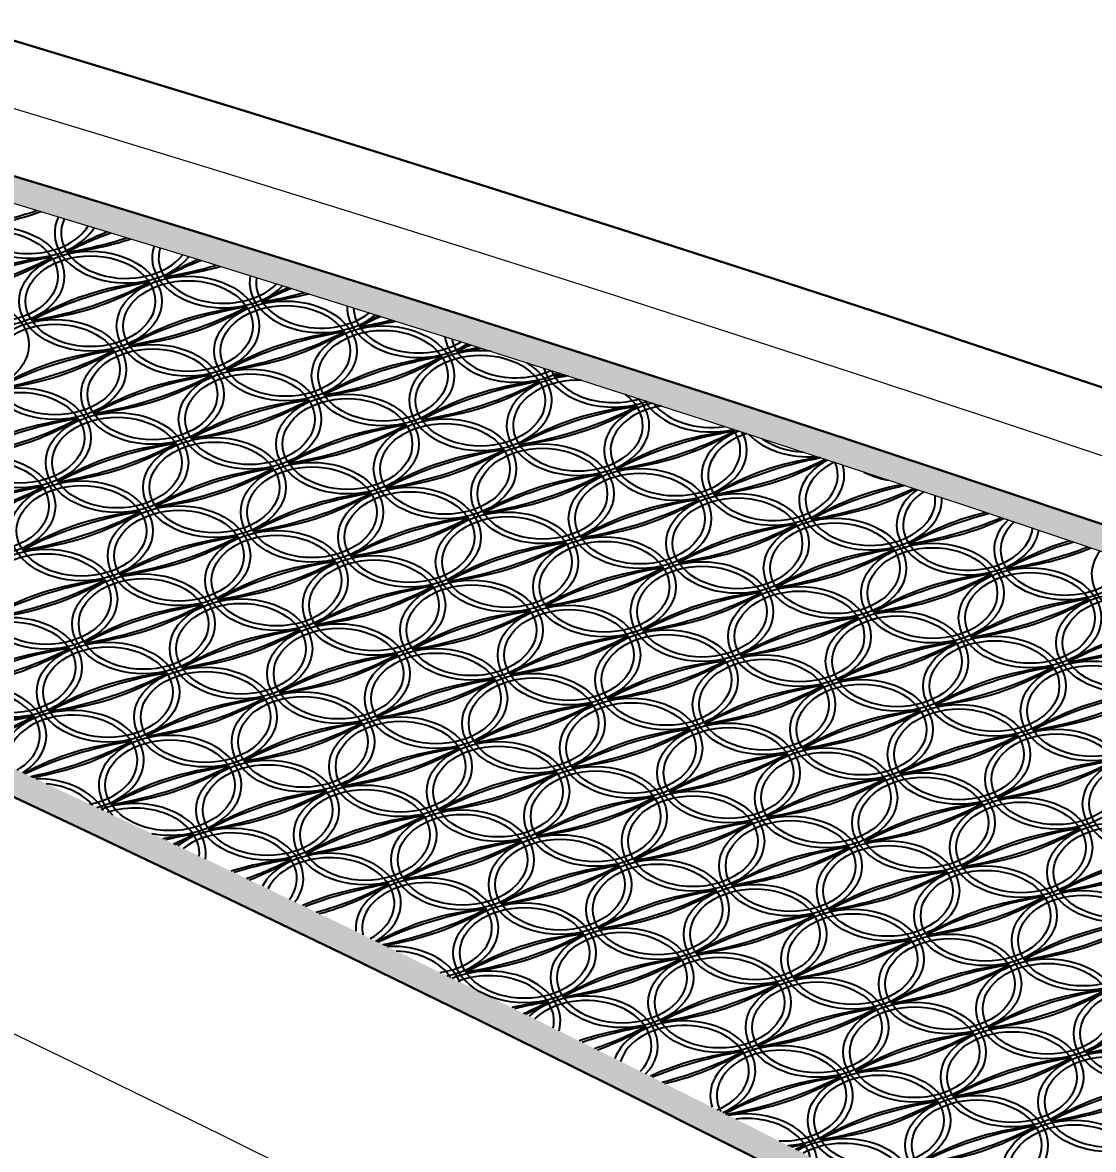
# Model space of a CAD drawing. Header units: millimetres. Extents: x 4628 to 974470, y 12613 to 383573.
# Drawn here: x 656059 to 664316, y 333385 to 342075 of the extents above; entities that cross this region are included whole.
import ezdxf

# ---------------------------------------------------------------- set-up
doc = ezdxf.new("R2010")
doc.units = ezdxf.units.MM
doc.linetypes.add('CENTER', pattern=[2, 1.25, -0.25, 0.25, -0.25])
for name, color, linetype, lineweight in [('标注', 3, 'Continuous', 18), ('桥 中心线', 5, 'CENTER', 15), ('桥 构造粗实', 1, 'Continuous', 30)]:
    doc.layers.add(name, color=color, linetype=linetype, lineweight=lineweight)
doc.styles.add('仿宋字', font='', dxfattribs={"width": 0.7})
doc.styles.get('仿宋字').set_extended_font_data('仿宋_GB2312')
doc.dimstyles.new('750', dxfattribs={"dimscale": 0, "dimtxt": 2.5, "dimasz": 1, "dimexe": 1, "dimexo": 1, "dimgap": 0, "dimtad": 0, "dimdec": 0, "dimlfac": 0.1, "dimrnd": 0.1, "dimzin": 12, "dimdsep": 46, "dimtxsty": '仿宋字', "dimblk": 'OBLIQUE', "dimcen": -1, "dimclrd": 256, "dimclre": 256, "dimclrt": 256, "dimadec": 4, "dimazin": 0, "dimtp": 2, "dimtm": 3, "dimtfac": 0.5, "dimtdec": 0, "dimtmove": 2, "dimatfit": 3, "dimldrblk": 'OBLIQUE', "dimfxl": 3, "dimfxlon": 1, "dimtvp": 0.7, "dimtolj": 1, "dimtzin": 12, "dimarcsym": 0})

# ---------------------------------------------------------------- blocks, each defined once
blk = doc.blocks.new('_Oblique')
at = {"color": 0, "linetype": 'ByBlock', "lineweight": -2}
blk.add_line((-0.5, -0.5), (0.5, 0.5), dxfattribs=at)
blk = doc.blocks.new('*D94')
at = {"layer": 'Defpoints', "color": 0}
for p in [(663588.7, 354868.6), (663588.7, 320809.5), (501588.7, 320389.9)]:
    blk.add_point(p, dxfattribs=at)
at = {"layer": '标注', "lineweight": -2}
for p, q in [((501588.7, 352868.6), (501588.7, 355868.6)), ((663588.7, 352868.6), (663588.7, 355868.6)), ((501588.7, 354868.6), (663588.7, 354868.6))]:
    blk.add_line(p, q, dxfattribs=at)
at = {"layer": '标注', "lineweight": -2, "xscale": 1000.0000020837, "yscale": 1000.0000020837, "zscale": 1000.0000020837, "rotation": 180}
blk.add_blockref('_Oblique', (501588.7, 354868.6), dxfattribs=at)
at = {"layer": '标注', "lineweight": -2, "xscale": 1000.0000020837, "yscale": 1000.0000020837, "zscale": 1000.0000020837}
blk.add_blockref('_Oblique', (663588.7, 354868.6), dxfattribs=at)
at = {"layer": '标注', "insert": (582588.7, 356618.6), "char_height": 2500, "attachment_point": 5, "style": '仿宋字'}
blk.add_mtext('\\A1;18×900', dxfattribs=at)
blk = doc.blocks.new('*D95')
at = {"layer": 'Defpoints', "color": 0}
for p in [(682588.7, 354868.6), (663588.7, 320809.5), (682588.7, 312301.9)]:
    blk.add_point(p, dxfattribs=at)
at = {"layer": '标注', "lineweight": -2}
for p, q in [((663588.7, 352868.6), (663588.7, 355868.6)), ((682588.7, 352868.6), (682588.7, 355868.6)), ((663588.7, 354868.6), (682588.7, 354868.6))]:
    blk.add_line(p, q, dxfattribs=at)
at = {"layer": '标注', "lineweight": -2, "xscale": 1000.0000020837, "yscale": 1000.0000020837, "zscale": 1000.0000020837, "rotation": 180}
blk.add_blockref('_Oblique', (663588.7, 354868.6), dxfattribs=at)
at = {"layer": '标注', "lineweight": -2, "xscale": 1000.0000020837, "yscale": 1000.0000020837, "zscale": 1000.0000020837}
blk.add_blockref('_Oblique', (682588.7, 354868.6), dxfattribs=at)
at = {"layer": '标注', "insert": (673088.7, 356618.6), "char_height": 2500, "attachment_point": 5, "style": '仿宋字'}
blk.add_mtext('\\A1;1900', dxfattribs=at)
blk = doc.blocks.new('2121212')
at = {"color": 8}
for centre, major_axis, start_param, end_param in [((-28171.3, 20372.2), (-550, 0), 5.866994, 9.023474), ((-28171.3, 20372.2), (500, 0), 2.724546, 5.88301), ((-29208.8, 21929.6), (2505.2, 0), -1.335396, -1.114242), ((-28856.5, 21400.8), (-1696.6, 0), 1.707987, 2.049542), ((-27419.6, 20180.7), (-550, 0), 5.952218, 8.931063), ((-27419.6, 20180.7), (-500, 0), 5.959903, 8.922929), ((-28444.9, 19846), (-550, 0), 3.141593, 9.424778), ((-28444.9, 19846), (-500, 0), 3.141593, 9.424778), ((-26734.4, 19152.1), (1696.6, 0), 2.079019, 2.30627), ((-26382.1, 18623.3), (-2505.2, 0), -1.093763, -0.933532), ((-28457, 21738.1), (2505.2, 0), -1.335396, -1.140473), ((-28104.7, 21209.3), (-1696.6, 0), 1.707987, 2.011216), ((-26667.8, 19989.1), (550, 0), 2.903261, 5.689579), ((-27759.7, 18817.4), (-1696.6, 0), -1.433605, -0.835323), ((-27407.5, 18288.6), (2505.2, 0), 1.806196, 2.208061), ((-29130.1, 20874.6), (-1696.6, 0), 1.707987, 2.30627), ((-29482.4, 21403.4), (-2505.2, 0), 1.806196, 2.208061), ((-27693.2, 19654.5), (-550, 0), 3.141593, 9.424778), ((-26667.8, 19989.1), (500, 0), 2.920893, 5.671755), ((-25982.6, 18960.6), (-1696.6, 0), -1.025374, -0.835323), ((-25630.3, 18431.8), (2505.2, 0), 2.073804, 2.208061), ((-27705.3, 21546.5), (-2505.2, 0), 1.806196, 1.973131), ((-27353, 21017.7), (-1696.6, 0), 1.707987, 1.969886), ((-26941.4, 19462.9), (-550, 0), 3.141593, 9.424778), ((-26941.4, 19462.9), (-500, 0), 3.141593, 9.424778), ((-25916, 19797.6), (550, 0), 3.002329, 5.583377), ((-25916, 19797.6), (500, 0), 3.031015, 5.554781), ((-27008, 18625.9), (1696.6, 0), 1.707987, 2.30627), ((-26655.7, 18097.1), (-2505.2, 0), -1.335396, -0.933532), ((-28378.4, 20683), (-1696.6, 0), 1.707987, 2.30627), ((-28730.6, 21211.8), (-2505.2, 0), 1.806196, 2.208061), ((-25230.9, 18769), (-1696.6, 0), -0.986608, -0.835323), ((-24878.6, 18240.2), (-2505.2, 0), -1.04063, -0.933532), ((-28718.5, 19319.8), (-550, 0), 3.141593, 9.424778), ((-26953.5, 21355), (-2505.2, 0), 1.806196, 1.942828), ((-26601.2, 20826.2), (-1696.6, 0), 1.707987, 1.92467), ((-26256.2, 18434.3), (1696.6, 0), 1.707987, 2.30627), ((-25904, 17905.5), (-2505.2, 0), -1.335396, -0.933532), ((-27626.6, 20491.5), (-1696.6, 0), 1.707987, 2.30627), ((-27978.9, 21020.3), (2505.2, 0), -1.335396, -0.933532), ((-25164.3, 19606.1), (550, 0), 3.109461, 5.46934), ((-25164.3, 19606.1), (500, 0), 3.150964, 5.42828), ((-27966.8, 19128.2), (-550, 0), 3.141593, 9.424778), ((-27966.8, 19128.2), (-500, 0), 3.141593, 9.424778), ((-24479.1, 18577.5), (1696.6, 0), 2.194376, 2.30627), ((-24126.8, 18048.7), (-2505.2, 0), -1.012845, -0.933532), ((-26201.7, 21163.5), (2505.2, 0), -1.335396, -1.231655), ((-25849.5, 20634.7), (-1696.6, 0), 1.707987, 1.874592), ((-25504.5, 18242.8), (-1696.6, 0), -1.433605, -0.835323), ((-25152.2, 17714), (2505.2, 0), 1.806196, 2.208061), ((-26874.9, 20300), (-1696.6, 0), 1.707987, 2.30627), ((-27227.1, 20828.8), (2505.2, 0), -1.335396, -0.933532), ((-24412.5, 19414.6), (-550, 0), 6.369445, 8.484658), ((-27215, 18936.7), (-550, 0), 3.141593, 9.424778), ((-24686.2, 18888.3), (550, 0), 1.429302, 7.140924), ((-24412.5, 19414.6), (-500, 0), 6.426131, 8.427394), ((-23727.3, 18386), (1696.6, 0), 2.234305, 2.30627), ((-23375.1, 17857.2), (-2505.2, 0), -0.984589, -0.933532), ((-25450, 20971.9), (-2505.2, 0), 1.806196, 1.87476), ((-25097.7, 20443.1), (1696.6, 0), -1.433605, -1.321785), ((-27281.6, 18099.7), (-1696.6, 0), -1.433605, -0.835323), ((-26929.3, 17570.8), (2505.2, 0), 1.806196, 2.208061), ((-28652, 20156.8), (-1696.6, 0), 1.707987, 2.30627), ((-29004.2, 20685.6), (-2505.2, 0), 1.806196, 2.208061), ((-24752.7, 18051.3), (1696.6, 0), 1.707987, 2.30627), ((-24400.5, 17522.5), (-2505.2, 0), -1.335396, -0.933532), ((-26123.1, 20108.4), (-1696.6, 0), 1.707987, 2.30627), ((-26475.4, 20637.2), (-2505.2, 0), 1.806196, 2.208061), ((-26463.3, 18745.2), (-550, 0), 3.141593, 9.424778), ((-23660.8, 19223), (550, 0), 3.363206, 5.200925), ((-23660.8, 19223), (500, 0), 3.441452, 5.122465), ((-26529.8, 17908.1), (1696.6, 0), 1.707987, 2.30627), ((-26177.6, 17379.3), (-2505.2, 0), -1.335396, -0.933532), ((-27900.2, 19965.3), (-1696.6, 0), 1.707987, 2.30627), ((-28252.5, 20494.1), (2505.2, 0), -1.335396, -0.933532), ((-26463.3, 18745.2), (-500, 0), 3.141593, 9.424778), ((-24001, 17859.8), (1696.6, 0), 1.707987, 2.30627), ((-23648.7, 17331), (-2505.2, 0), -1.335396, -0.933532), ((-25371.3, 19916.9), (-1696.6, 0), 1.707987, 2.30627), ((-25723.6, 20445.7), (2505.2, 0), -1.335396, -0.933532), ((-23934.4, 18696.8), (-550, 0), 4.847851, 9.997795), ((-23934.4, 18696.8), (-500, 0), 4.660469, 10.183445), ((-22975.6, 18194.4), (-1696.6, 0), -0.866182, -0.835323), ((-22623.3, 17665.6), (-2505.2, 0), -0.955451, -0.933532), ((-24698.2, 20780.4), (-2505.2, 0), 1.806196, 1.836577), ((-24346, 20251.6), (-1696.6, 0), 1.707987, 1.758575), ((-28240.4, 18602), (-550, 0), 3.141593, 9.424778), ((-28240.4, 18602), (-500, 0), 3.141593, 9.424778), ((-25778.1, 17716.6), (1696.6, 0), 1.707987, 2.30627), ((-25425.8, 17187.8), (-2505.2, 0), -1.335396, -0.933532), ((-27148.5, 19773.7), (1696.6, 0), -1.433605, -0.835323), ((-27500.7, 20302.5), (-2505.2, 0), 1.806196, 2.208061), ((-23182.6, 18505.3), (550, 0), 1.900519, 6.656729), ((-22909, 19031.5), (-550, 0), 6.663501, 8.177806), ((-22909, 19031.5), (-500, 0), 6.775969, 8.065962), ((-27488.6, 18410.5), (-550, 0), 3.141593, 9.424778), ((-23249.2, 17668.2), (1696.6, 0), 1.707987, 2.30627), ((-22896.9, 17139.4), (-2505.2, 0), -1.335396, -0.933532), ((-24619.6, 19725.4), (1696.6, 0), -1.433605, -0.835323), ((-24971.9, 20254.2), (-2505.2, 0), 1.806196, 2.208061), ((-23182.6, 18505.3), (500, 0), 1.788946, 6.7687), ((-27555.2, 17573.4), (1696.6, 0), 1.707987, 2.30627), ((-27202.9, 17044.6), (-2505.2, 0), -1.335396, -0.933532), ((-28925.6, 19630.6), (1696.6, 0), -1.433605, -0.835323), ((-29277.9, 20159.4), (2505.2, 0), -1.335396, -0.933532), ((-27488.6, 18410.5), (-500, 0), 3.141593, 9.424778), ((-25026.3, 17525.1), (-1696.6, 0), -1.433605, -0.835323), ((-24674.1, 16996.3), (2505.2, 0), 1.806196, 2.208061), ((-26396.7, 19582.2), (1696.6, 0), -1.433605, -0.835323), ((-26749, 20111), (-2505.2, 0), 1.806196, 2.208061), ((-24959.8, 18362.1), (-550, 0), 3.141593, 9.424778), ((-24959.8, 18362.1), (-500, 0), 3.141593, 9.424778), ((-26736.9, 18218.9), (-550, 0), 3.141593, 9.424778), ((-22497.5, 17476.7), (1696.6, 0), 1.707987, 2.30627), ((-22145.2, 16947.9), (-2505.2, 0), -1.335396, -0.933532), ((-23867.8, 19533.8), (-1696.6, 0), 1.707987, 2.30627), ((-24220.1, 20062.6), (-2505.2, 0), 1.806196, 2.208061), ((-22430.9, 18313.7), (-550, 0), 5.206527, 9.627339), ((-22430.9, 18313.7), (-500, 0), 5.12986, 9.704173), ((-22157.3, 18840), (-550, 0), 6.865978, 7.968055), ((-26803.5, 17381.9), (1696.6, 0), 1.707987, 2.30627), ((-26451.2, 16853.1), (-2505.2, 0), -1.335396, -0.933532), ((-28173.8, 19439), (-1696.6, 0), 1.707987, 2.30627), ((-28526.1, 19967.8), (-2505.2, 0), 1.806196, 2.208061), ((-24274.6, 17333.5), (1696.6, 0), 1.707987, 2.30627), ((-23922.3, 16804.7), (-2505.2, 0), -1.335396, -0.933532), ((-25645, 19390.7), (-1696.6, 0), 1.707987, 2.30627), ((-25997.2, 19919.5), (2505.2, 0), -1.335396, -0.933532), ((-24208, 18170.6), (-550, 0), 3.141593, 9.424778), ((-24208, 18170.6), (-500, 0), 3.141593, 9.424778), ((-22157.3, 18840), (-500, 0), 7.060674, 7.773359), ((-28514, 18075.8), (-550, 0), 3.141593, 9.424778), ((-28514, 18075.8), (-500, 0), 3.141593, 9.424778), ((-21745.7, 17285.2), (1696.6, 0), 1.765081, 2.30627), ((-21393.4, 16756.4), (-2505.2, 0), -1.300948, -0.933532), ((-23468.3, 19871.1), (2505.2, 0), -1.335396, -0.958631), ((-23116.1, 19342.3), (-1696.6, 0), 1.707987, 2.27089), ((-21679.1, 18122.2), (-550, 0), 5.357768, 9.467776), ((-26051.7, 17190.4), (1696.6, 0), 1.707987, 2.30627), ((-25699.4, 16661.6), (-2505.2, 0), -1.335396, -0.933532), ((-27422.1, 19247.5), (-1696.6, 0), 1.707987, 2.30627), ((-27774.3, 19776.3), (2505.2, 0), -1.335396, -0.933532), ((-25985.1, 18027.4), (-550, 0), 3.141593, 9.424778), ((-25985.1, 18027.4), (-500, 0), 3.141593, 9.424778), ((-23456.3, 17979), (-550, 0), 3.141593, 9.424778), ((-21679.1, 18122.2), (-500, 0), 5.303828, 9.521223), ((-21405.5, 18648.4), (550, 0), 4.082128, 4.459096), ((-23522.8, 17142), (1696.6, 0), 1.707987, 2.30627), ((-23170.6, 16613.2), (-2505.2, 0), -1.335396, -0.933532), ((-24893.2, 19199.1), (-1696.6, 0), 1.707987, 2.30627), ((-25245.5, 19727.9), (2505.2, 0), -1.335396, -0.933532), ((-23456.3, 17979), (-500, 0), 3.141593, 9.424778), ((-27828.8, 17047.2), (1696.6, 0), 1.707987, 2.30627), ((-27476.6, 16518.4), (-2505.2, 0), -1.335396, -0.933532), ((-29199.2, 19104.3), (-1696.6, 0), 1.707987, 2.30627), ((-29551.5, 19633.1), (2505.2, 0), -1.335396, -0.933532), ((-25300, 16998.8), (1696.6, 0), 1.707987, 2.30627), ((-24947.7, 16470), (-2505.2, 0), -1.335396, -0.933532), ((-26670.3, 19056), (-1696.6, 0), 1.707987, 2.30627), ((-27022.6, 19584.8), (2505.2, 0), -1.335396, -0.933532), ((-20993.9, 17093.6), (1696.6, 0), 1.83448, 2.30627), ((-20641.7, 16564.8), (-2505.2, 0), -1.257275, -0.933532), ((-22716.6, 19679.6), (2505.2, 0), -1.335396, -0.992673), ((-22364.3, 19150.8), (-1696.6, 0), 1.707987, 2.222743), ((-20927.4, 17930.7), (-550, 0), 5.503675, 9.315338), ((-20927.4, 17930.7), (-500, 0), 5.468329, 9.350614), ((-22771.1, 16950.5), (1696.6, 0), 1.707987, 2.30627), ((-22418.8, 16421.7), (-2505.2, 0), -1.335396, -0.933532), ((-24141.4, 19007.6), (1696.6, 0), -1.433605, -0.835323), ((-24493.7, 19536.4), (-2505.2, 0), 1.806196, 2.208061), ((-27077.1, 16855.7), (-1696.6, 0), -1.433605, -0.835323), ((-26724.8, 16326.9), (-2505.2, 0), -1.335396, -0.933532), ((-28447.5, 18912.8), (1696.6, 0), -1.433605, -0.835323), ((-28799.7, 19441.6), (-2505.2, 0), 1.806196, 2.208061), ((-20242.2, 16902.1), (1696.6, 0), 1.899909, 2.30627), ((-19889.9, 16373.3), (-2505.2, 0), -1.214652, -0.933532), ((-24548.2, 16807.3), (-1696.6, 0), -1.433605, -0.835323), ((-24195.9, 16278.5), (2505.2, 0), 1.806196, 2.208061), ((-25918.6, 18864.4), (-1696.6, 0), 1.707987, 2.30627), ((-26270.8, 19393.2), (-2505.2, 0), 1.806196, 2.208061), ((-22019.3, 16758.9), (-1696.6, 0), -1.433605, -0.835323), ((-21667.1, 16230.1), (-2505.2, 0), -1.335396, -0.933532), ((-23389.7, 18816.1), (-1696.6, 0), 1.707987, 2.30627), ((-23742, 19344.9), (-2505.2, 0), 1.806196, 2.208061), ((-21952.8, 17596), (-550, 0), 3.141593, 9.424778), ((-21952.8, 17596), (-500, 0), 3.141593, 9.424778), ((-21964.8, 19488), (-2505.2, 0), 1.806196, 2.113235), ((-21612.6, 18959.2), (1696.6, 0), -1.433605, -0.969576), ((-20175.6, 17739.1), (550, 0), 2.504697, 6.024327), ((-20175.6, 17739.1), (500, 0), 2.485394, 6.043855), ((-26325.3, 16664.1), (-1696.6, 0), -1.433605, -0.835323), ((-25973.1, 16135.3), (2505.2, 0), 1.806196, 2.208061), ((-27695.7, 18721.3), (-1696.6, 0), 1.707987, 2.30627), ((-28048, 19250.1), (-2505.2, 0), 1.806196, 2.208061), ((-26258.8, 17501.2), (-550, 0), 3.141593, 9.424778), ((-28035.9, 17358), (-550, 0), 3.141593, 9.424778), ((-23796.4, 16615.8), (-1696.6, 0), -1.433605, -0.835323), ((-23444.2, 16087), (-2505.2, 0), -1.335396, -0.933532), ((-25166.8, 18672.9), (-1696.6, 0), 1.707987, 2.30627), ((-25519.1, 19201.7), (-2505.2, 0), 1.806196, 2.208061), ((-21267.6, 16567.4), (1696.6, 0), 1.707987, 2.30627), ((-20915.3, 16038.6), (-2505.2, 0), -1.335396, -0.933532), ((-22637.9, 18624.5), (1696.6, 0), -1.433605, -0.835323), ((-22990.2, 19153.4), (2505.2, 0), -1.335396, -0.933532), ((-21201, 17404.4), (-550, 0), 3.141593, 9.424778), ((-21201, 17404.4), (-500, 0), 3.141593, 9.424778), ((-19490.4, 16710.6), (1696.6, 0), 1.963448, 2.30627), ((-19138.2, 16181.8), (-2505.2, 0), -1.172285, -0.933532), ((-21213.1, 19296.5), (2505.2, 0), -1.335396, -1.066041), ((-20860.8, 18767.7), (-1696.6, 0), 1.707987, 2.118171), ((-19423.9, 17547.6), (-550, 0), 5.789042, 9.016249), ((-28035.9, 17358), (-500, 0), 3.141593, 9.424778), ((-25573.6, 16472.6), (1696.6, 0), 1.707987, 2.30627), ((-25221.3, 15943.8), (-2505.2, 0), -1.335396, -0.933532), ((-26943.9, 18529.7), (-1696.6, 0), 1.707987, 2.30627), ((-27296.2, 19058.6), (2505.2, 0), -1.335396, -0.933532), ((-25507, 17309.6), (-550, 0), 3.141593, 9.424778), ((-25507, 17309.6), (-500, 0), 3.141593, 9.424778), ((-22978.1, 17261.3), (-550, 0), 3.141593, 9.424778), ((-23044.7, 16424.2), (1696.6, 0), 1.707987, 2.30627), ((-22692.4, 15895.4), (-2505.2, 0), -1.335396, -0.933532), ((-24415.1, 18481.4), (-1696.6, 0), 1.707987, 2.30627), ((-24767.3, 19010.2), (2505.2, 0), -1.335396, -0.933532), ((-22978.1, 17261.3), (-500, 0), 3.141593, 9.424778), ((-20515.8, 16375.9), (1696.6, 0), 1.707987, 2.30627), ((-20163.5, 15847.1), (-2505.2, 0), -1.335396, -0.933532), ((-21886.2, 18433), (1696.6, 0), -1.433605, -0.835323), ((-22238.5, 18961.8), (2505.2, 0), -1.335396, -0.933532), ((-20449.2, 17212.9), (-550, 0), 3.141593, 9.424778), ((-27350.7, 16329.4), (1696.6, 0), 1.707987, 2.30627), ((-26998.4, 15800.6), (-2505.2, 0), -1.335396, -0.933532), ((-28721.1, 18386.6), (-1696.6, 0), 1.707987, 2.30627), ((-29073.3, 18915.4), (2505.2, 0), -1.335396, -0.933532), ((-27284.1, 17166.5), (-550, 0), 3.141593, 9.424778), ((-27284.1, 17166.5), (-500, 0), 3.141593, 9.424778), ((-24821.8, 16281.1), (1696.6, 0), 1.707987, 2.30627), ((-24469.5, 15752.3), (-2505.2, 0), -1.335396, -0.933532), ((-26192.2, 18338.2), (-1696.6, 0), 1.707987, 2.30627), ((-26544.5, 18867), (-2505.2, 0), 1.806196, 2.208061), ((-22292.9, 16232.7), (1696.6, 0), 1.707987, 2.30627), ((-21940.7, 15703.9), (-2505.2, 0), -1.335396, -0.933532), ((-23663.3, 18289.9), (1696.6, 0), -1.433605, -0.835323), ((-24015.6, 18818.7), (-2505.2, 0), 1.806196, 2.208061), ((-19697.5, 17021.4), (-550, 0), 3.141593, 9.424778), ((-26598.9, 16137.9), (1696.6, 0), 1.707987, 2.30627), ((-26246.7, 15609.1), (-2505.2, 0), -1.335396, -0.933532), ((-27969.3, 18195.1), (1696.6, 0), -1.433605, -0.835323), ((-28321.6, 18723.9), (2505.2, 0), -1.335396, -0.933532), ((-26532.4, 16974.9), (-550, 0), 3.141593, 9.424778), ((-26532.4, 16974.9), (-500, 0), 3.141593, 9.424778), ((-24003.5, 16926.6), (-550, 0), 3.141593, 9.424778), ((-19764.1, 16184.3), (1696.6, 0), 1.707987, 2.30627), ((-19411.8, 15655.5), (-2505.2, 0), -1.335396, -0.933532), ((-21134.4, 18241.5), (1696.6, 0), -1.433605, -0.835323), ((-21486.7, 18770.3), (-2505.2, 0), 1.806196, 2.208061), ((-24070.1, 16089.5), (-1696.6, 0), -1.433605, -0.835323), ((-23717.8, 15560.7), (2505.2, 0), 1.806196, 2.208061), ((-25440.4, 18146.7), (-1696.6, 0), 1.707987, 2.30627), ((-25792.7, 18675.5), (2505.2, 0), -1.335396, -0.933532), ((-24003.5, 16926.6), (-500, 0), 3.141593, 9.424778), ((-21541.2, 16041.2), (-1696.6, 0), -1.433605, -0.835323), ((-21188.9, 15512.4), (-2505.2, 0), -1.335396, -0.933532), ((-22911.6, 18098.3), (-1696.6, 0), 1.707987, 2.30627), ((-23263.8, 18627.1), (-2505.2, 0), 1.806196, 2.208061), ((-21474.6, 16878.2), (-550, 0), 3.141593, 9.424778), ((-21474.6, 16878.2), (-500, 0), 3.141593, 9.424778), ((-25847.2, 15946.4), (-1696.6, 0), -1.433605, -0.835323), ((-25494.9, 15417.6), (2505.2, 0), 1.806196, 2.208061), ((-27217.6, 18003.5), (-1696.6, 0), 1.707987, 2.30627), ((-27569.8, 18532.3), (-2505.2, 0), 1.806196, 2.208061), ((-25780.6, 16783.4), (-550, 0), 3.141593, 9.424778), ((-19012.3, 15992.8), (1696.6, 0), 1.707987, 2.30627), ((-18660, 15464), (-2505.2, 0), -1.335396, -0.933532), ((-20382.7, 18050), (-1696.6, 0), 1.707987, 2.30627), ((-20734.9, 18578.8), (2505.2, 0), -1.335396, -0.933532), ((-23318.3, 15898), (1696.6, 0), 1.707987, 2.30627), ((-22966, 15369.2), (-2505.2, 0), -1.335396, -0.933532), ((-24688.7, 17955.2), (-1696.6, 0), 1.707987, 2.30627), ((-25040.9, 18484), (2505.2, 0), -1.335396, -0.933532), ((-20722.9, 16686.7), (-550, 0), 3.141593, 9.424778), ((-20722.9, 16686.7), (-500, 0), 3.141593, 9.424778), ((-27624.3, 15803.2), (-1696.6, 0), -1.433605, -0.835323), ((-27272, 15274.4), (-2505.2, 0), -1.335396, -0.933532), ((-28994.7, 17860.4), (1696.6, 0), -1.433605, -0.835323), ((-29346.9, 18389.2), (-2505.2, 0), 1.806196, 2.208061), ((-27557.7, 16640.3), (-550, 0), 3.141593, 9.424778), ((-27557.7, 16640.3), (-500, 0), 3.141593, 9.424778), ((-25028.9, 16591.9), (-550, 0), 3.141593, 9.424778), ((-20789.4, 15849.6), (1696.6, 0), 1.707987, 2.30627), ((-20437.2, 15320.8), (-2505.2, 0), -1.335396, -0.933532), ((-22159.8, 17906.8), (-1696.6, 0), 1.707987, 2.30627), ((-22512.1, 18435.6), (2505.2, 0), -1.335396, -0.933532), ((-25095.4, 15754.8), (1696.6, 0), 1.707987, 2.30627), ((-24743.2, 15226), (-2505.2, 0), -1.335396, -0.933532), ((-26465.8, 17812), (-1696.6, 0), 1.707987, 2.30627), ((-26818.1, 18340.8), (2505.2, 0), -1.335396, -0.933532), ((-25028.9, 16591.9), (-500, 0), 3.141593, 9.424778), ((-22566.6, 15706.5), (1696.6, 0), 1.707987, 2.30627), ((-22214.3, 15177.7), (-2505.2, 0), -1.335396, -0.933532), ((-23936.9, 17763.6), (-1696.6, 0), 1.707987, 2.30627), ((-24289.2, 18292.4), (-2505.2, 0), 1.806196, 2.208061), ((-26872.6, 15611.7), (1696.6, 0), 1.707987, 2.30627), ((-26520.3, 15082.9), (-2505.2, 0), -1.335396, -0.933532), ((-28242.9, 17668.8), (-1696.6, 0), 1.707987, 2.30627), ((-28595.2, 18197.6), (-2505.2, 0), 1.806196, 2.208061), ((-26806, 16448.7), (-550, 0), 3.141593, 9.424778), ((-26806, 16448.7), (-500, 0), 3.141593, 9.424778), ((-20037.7, 15658.1), (1696.6, 0), 1.707987, 2.30627), ((-19685.4, 15129.3), (-2505.2, 0), -1.335396, -0.933532), ((-21408, 17715.3), (-1696.6, 0), 1.707987, 2.30627), ((-21760.3, 18244.1), (2505.2, 0), -1.335396, -0.933532), ((-28583.1, 16305.6), (550, 0), 5.445219, 9.089647), ((-24343.7, 15563.3), (1696.6, 0), 1.707987, 2.30627), ((-23991.4, 15034.5), (-2505.2, 0), -1.335396, -0.933532), ((-25714.1, 17620.5), (1696.6, 0), -1.433605, -0.835323), ((-26066.3, 18149.3), (-2505.2, 0), 1.806196, 2.208061), ((-21814.8, 15514.9), (1696.6, 0), 1.707987, 2.30627), ((-21462.5, 14986.1), (-2505.2, 0), -1.335396, -0.933532), ((-23185.2, 17572.1), (1696.6, 0), -1.433605, -0.835323), ((-23537.4, 18100.9), (-2505.2, 0), 1.806196, 2.208061), ((-28583.1, 16305.6), (500, 0), 5.419833, 9.115119), ((-26120.8, 15420.1), (-1696.6, 0), -1.433605, -0.835323), ((-25768.5, 14891.3), (-2505.2, 0), -1.335396, -0.933532), ((-27491.2, 17477.3), (1696.6, 0), -1.433605, -0.835323), ((-27843.4, 18006.1), (2505.2, 0), -1.335396, -0.933532), ((-26054.2, 16257.2), (-550, 0), 3.141593, 9.424778), ((-26054.2, 16257.2), (-500, 0), 3.141593, 9.424778), ((-19285.9, 15466.6), (-1696.6, 0), -1.433605, -0.835323), ((-18933.7, 14937.8), (-2505.2, 0), -1.335396, -0.933532), ((-20656.3, 17523.7), (1696.6, 0), -1.433605, -0.835323), ((-21008.6, 18052.5), (-2505.2, 0), 1.806196, 2.208061), ((-27831.4, 16114), (550, 0), 5.058788, 9.468871), ((-23591.9, 15371.8), (-1696.6, 0), -1.433605, -0.835323), ((-23239.7, 14843), (2505.2, 0), 1.806196, 2.208061), ((-24962.3, 17428.9), (1696.6, 0), -1.433605, -0.835323), ((-25314.6, 17957.7), (-2505.2, 0), 1.806196, 2.208061), ((-23525.4, 16208.8), (-550, 0), 3.141593, 9.424778), ((-23525.4, 16208.8), (-500, 0), 3.141593, 9.424778), ((-20996.5, 16160.5), (-550, 0), 3.141593, 9.424778), ((-20996.5, 16160.5), (-500, 0), 3.141593, 9.424778), ((-27897.9, 15277), (1696.6, 0), 1.707987, 2.124077), ((-27545.7, 14748.2), (-2505.2, 0), -1.335396, -1.060335), ((-29620.6, 17862.9), (-2505.2, 0), 1.955241, 2.208061), ((-29268.3, 17334.1), (-1696.6, 0), 1.939334, 2.30627), ((-27831.4, 16114), (500, 0), 4.983043, 9.544616), ((-25302.5, 16065.7), (-550, 0), 3.141593, 9.424778), ((-21063, 15323.4), (1696.6, 0), 1.707987, 2.30627), ((-20710.8, 14794.6), (-2505.2, 0), -1.335396, -0.933532), ((-22433.4, 17380.6), (-1696.6, 0), 1.707987, 2.30627), ((-22785.7, 17909.4), (-2505.2, 0), 1.806196, 2.208061), ((-27079.6, 15922.5), (-550, 0), 7.596444, 13.201687), ((-25369, 15228.6), (1696.6, 0), 1.707987, 2.30627), ((-25016.8, 14699.8), (-2505.2, 0), -1.335396, -0.933532), ((-26739.4, 17285.8), (-1696.6, 0), 1.707987, 2.30627), ((-27091.7, 17814.6), (-2505.2, 0), 1.806196, 2.208061), ((-22840.2, 15180.2), (1696.6, 0), 1.707987, 2.30627), ((-22487.9, 14651.4), (-2505.2, 0), -1.335396, -0.933532), ((-24210.5, 17237.4), (-1696.6, 0), 1.707987, 2.30627), ((-24562.8, 17766.2), (2505.2, 0), -1.335396, -0.933532), ((-22773.6, 16017.3), (-550, 0), 3.141593, 9.424778), ((-22773.6, 16017.3), (-500, 0), 3.141593, 9.424778), ((-20244.7, 15968.9), (-550, 0), 3.141593, 9.424778), ((-27146.2, 15085.4), (-1696.6, 0), -1.433605, -0.897718), ((-26793.9, 14556.6), (-2505.2, 0), -1.335396, -0.977051), ((-28868.8, 17671.4), (2505.2, 0), -1.281407, -0.933532), ((-28516.5, 17142.6), (1696.6, 0), -1.347402, -0.835323), ((-27079.6, 15922.5), (-500, 0), 3.141593, 9.424778), ((-24550.7, 15874.1), (-550, 0), 3.141593, 9.424778), ((-20311.3, 15131.9), (1696.6, 0), 1.707987, 2.30627), ((-19959, 14603.1), (-2505.2, 0), -1.335396, -0.933532), ((-21681.7, 17189), (-1696.6, 0), 1.707987, 2.30627), ((-22033.9, 17717.8), (2505.2, 0), -1.335396, -0.933532), ((-20244.7, 15968.9), (-500, 0), 3.141593, 9.424778), ((-24617.3, 15037.1), (1696.6, 0), 1.707987, 2.30627), ((-24265, 14508.3), (-2505.2, 0), -1.335396, -0.933532), ((-25987.7, 17094.2), (-1696.6, 0), 1.707987, 2.30627), ((-26339.9, 17623), (2505.2, 0), -1.335396, -0.933532), ((-24550.7, 15874.1), (-500, 0), 3.141593, 9.424778), ((-22088.4, 14988.7), (1696.6, 0), 1.707987, 2.30627), ((-21736.1, 14459.9), (-2505.2, 0), -1.335396, -0.933532), ((-23458.8, 17045.9), (-1696.6, 0), 1.707987, 2.30627), ((-23811.1, 17574.7), (2505.2, 0), -1.335396, -0.933532), ((-22021.8, 15825.8), (-550, 0), 3.141593, 9.424778), ((-22021.8, 15825.8), (-500, 0), 3.141593, 9.424778), ((-19493, 15777.4), (-550, 0), 3.141593, 9.424778), ((-19559.5, 14940.4), (1696.6, 0), 1.707987, 2.30627), ((-19207.3, 14411.5), (-2505.2, 0), -1.335396, -0.933532), ((-20929.9, 16997.5), (-1696.6, 0), 1.707987, 2.30627), ((-21282.2, 17526.3), (-2505.2, 0), 1.806196, 2.208061), ((-26394.4, 14893.9), (1696.6, 0), 1.707987, 2.30627), ((-26042.2, 14365.1), (-2505.2, 0), -1.335396, -0.933532), ((-27764.8, 16951.1), (-1696.6, 0), 1.707987, 2.30627), ((-28117.1, 17479.9), (2505.2, 0), -1.335396, -0.933532), ((-23865.5, 14845.6), (-1696.6, 0), -1.433605, -0.835323), ((-23513.3, 14316.7), (-2505.2, 0), -1.335396, -0.933532), ((-25235.9, 16902.7), (-1696.6, 0), 1.707987, 2.30627), ((-25588.2, 17431.5), (2505.2, 0), -1.335396, -0.933532), ((-28105, 15587.8), (550, 0), 0.370869, 1.590188), ((-28105, 15587.8), (500, 0), 0.533996, 1.427292), ((-21336.7, 14797.2), (1696.6, 0), 1.707987, 2.30627), ((-20984.4, 14268.4), (-2505.2, 0), -1.335396, -0.933532), ((-22707, 16854.3), (1696.6, 0), -1.433605, -0.835323), ((-23059.3, 17383.1), (-2505.2, 0), 1.806196, 2.208061), ((-25642.7, 14702.4), (-1696.6, 0), -1.433605, -0.835323), ((-25290.4, 14173.6), (-2505.2, 0), -1.335396, -0.933532), ((-27013, 16759.5), (1696.6, 0), -1.433605, -0.835323), ((-27365.3, 17288.3), (-2505.2, 0), 1.806196, 2.208061), ((-23113.8, 14654), (-1696.6, 0), -1.433605, -0.835323), ((-22761.5, 14125.2), (2505.2, 0), 1.806196, 2.208061), ((-24484.2, 16711.2), (-1696.6, 0), 1.707987, 2.30627), ((-24836.4, 17240), (-2505.2, 0), 1.806196, 2.208061), ((-20518.3, 15442.7), (-550, 0), 3.141593, 9.424778), ((-27353.2, 15396.3), (550, 0), 6.172737, 8.342359), ((-27353.2, 15396.3), (500, 0), 6.226355, 8.288591), ((-24824.3, 15347.9), (-550, 0), 3.141593, 9.424778), ((-20584.9, 14605.7), (-1696.6, 0), -1.433605, -0.835323), ((-20232.6, 14076.9), (-2505.2, 0), -1.335396, -0.933532), ((-21955.3, 16662.8), (-1696.6, 0), 1.707987, 2.30627), ((-22307.5, 17191.6), (-2505.2, 0), 1.806196, 2.208061), ((-20518.3, 15442.7), (-500, 0), 3.141593, 9.424778), ((-24890.9, 14510.9), (-1696.6, 0), -1.433605, -0.835323), ((-24538.6, 13982.1), (2505.2, 0), 1.806196, 2.208061), ((-26261.3, 16568), (-1696.6, 0), 1.707987, 2.30627), ((-26613.5, 17096.8), (-2505.2, 0), 1.806196, 2.208061), ((-26601.5, 15204.7), (-550, 0), 8.932616, 11.858743), ((-26601.5, 15204.7), (-500, 0), 8.943733, 11.847578), ((-22362, 14462.5), (1696.6, 0), 1.707987, 2.30627), ((-22009.8, 13933.7), (-2505.2, 0), -1.335396, -0.933532), ((-23732.4, 16519.6), (-1696.6, 0), 1.707987, 2.30627), ((-24084.7, 17048.4), (-2505.2, 0), 1.806196, 2.208061), ((-19833.2, 14414.1), (1696.6, 0), 1.707987, 2.30627), ((-19480.9, 13885.3), (-2505.2, 0), -1.335396, -0.933532), ((-21203.5, 16471.3), (1696.6, 0), -1.433605, -0.835323), ((-21555.8, 17000.1), (2505.2, 0), -1.335396, -0.933532), ((-19766.6, 15251.2), (-550, 0), 3.141593, 9.424778), ((-19766.6, 15251.2), (-500, 0), 3.141593, 9.424778), ((-26668, 14367.7), (-1696.6, 0), -1.433605, -1.292388), ((-26315.8, 13838.9), (-2505.2, 0), -1.335396, -1.24581), ((-28390.7, 16953.6), (-2505.2, 0), 2.134096, 2.208061), ((-28038.4, 16424.8), (-1696.6, 0), 2.200089, 2.30627), ((-24139.2, 14319.3), (1696.6, 0), 1.707987, 2.30627), ((-23786.9, 13790.5), (-2505.2, 0), -1.335396, -0.933532), ((-25509.5, 16376.5), (-1696.6, 0), 1.707987, 2.30627), ((-25861.8, 16905.3), (2505.2, 0), -1.335396, -0.933532), ((-24072.6, 15156.4), (-550, 0), 3.141593, 9.424778), ((-24072.6, 15156.4), (-500, 0), 3.141593, 9.424778), ((-21543.7, 15108), (-550, 0), 3.141593, 9.424778), ((-25849.7, 15013.2), (-550, 0), 8.562868, 12.221111), ((-21610.3, 14271), (1696.6, 0), 1.707987, 2.30627), ((-21258, 13742.2), (-2505.2, 0), -1.335396, -0.933532), ((-22980.7, 16328.1), (-1696.6, 0), 1.707987, 2.30627), ((-23332.9, 16856.9), (2505.2, 0), -1.335396, -0.933532), ((-21543.7, 15108), (-500, 0), 3.141593, 9.424778), ((-19081.4, 14222.6), (1696.6, 0), 1.707987, 2.30627), ((-18729.1, 13693.8), (-2505.2, 0), -1.335396, -0.933532), ((-20451.8, 16279.7), (1696.6, 0), -1.433605, -0.835323), ((-20804, 16808.5), (2505.2, 0), -1.335396, -0.933532), ((-25916.3, 14176.2), (1696.6, 0), 1.707987, 1.991695), ((-25564, 13647.4), (-2505.2, 0), -1.335396, -1.150835), ((-27638.9, 16762.1), (2505.2, 0), -1.094956, -0.933532), ((-27286.7, 16233.3), (-1696.6, 0), 2.073528, 2.30627), ((-25849.7, 15013.2), (-500, 0), 8.53694, 12.247546), ((-23387.4, 14127.8), (1696.6, 0), 1.707987, 2.30627), ((-23035.1, 13599), (-2505.2, 0), -1.335396, -0.933532), ((-24757.8, 16184.9), (-1696.6, 0), 1.707987, 2.30627), ((-25110, 16713.7), (-2505.2, 0), 1.806196, 2.208061), ((-25098, 14821.7), (-550, 0), 8.141755, 12.632108), ((-20858.5, 14079.4), (-1696.6, 0), -1.433605, -0.835323), ((-20506.3, 13550.6), (-2505.2, 0), -1.335396, -0.933532), ((-22228.9, 16136.6), (1696.6, 0), -1.433605, -0.835323), ((-22581.2, 16665.4), (-2505.2, 0), 1.806196, 2.208061), ((-25164.5, 13984.6), (1696.6, 0), 1.707987, 2.125218), ((-24812.3, 13455.8), (-2505.2, 0), -1.335396, -1.059345), ((-26887.2, 16570.6), (2505.2, 0), -1.188387, -0.933532), ((-26534.9, 16041.8), (1696.6, 0), -1.205688, -0.835323), ((-25098, 14821.7), (-500, 0), 8.059058, 12.713977), ((-22569.1, 14773.3), (-550, 0), 3.141593, 9.424778), ((-22569.1, 14773.3), (-500, 0), 3.141593, 9.424778), ((-22635.6, 13936.3), (-1696.6, 0), -1.433605, -0.835323), ((-22283.4, 13407.5), (2505.2, 0), 1.806196, 2.208061), ((-24006, 15993.4), (-1696.6, 0), 1.707987, 2.30627), ((-24358.3, 16522.2), (2505.2, 0), -1.335396, -0.933532), ((-20106.8, 13887.9), (1696.6, 0), 1.707987, 2.30627), ((-19754.5, 13359.1), (-2505.2, 0), -1.335396, -0.933532), ((-21477.1, 15945), (-1696.6, 0), 1.707987, 2.30627), ((-21829.4, 16473.8), (-2505.2, 0), 1.806196, 2.208061), ((-20040.2, 14724.9), (-550, 0), 3.141593, 9.424778), ((-20040.2, 14724.9), (-500, 0), 3.141593, 9.424778), ((-24412.8, 13793.1), (-1696.6, 0), -1.433605, -0.889706), ((-24060.5, 13264.3), (2505.2, 0), 1.806196, 2.170198), ((-26135.4, 16379), (-2505.2, 0), 1.852928, 2.208061), ((-25783.1, 15850.2), (-1696.6, 0), 1.782586, 2.30627), ((-24346.2, 14630.1), (-550, 0), 3.141593, 9.424778), ((-21883.9, 13744.7), (1696.6, 0), 1.707987, 2.30627), ((-21531.6, 13215.9), (-2505.2, 0), -1.335396, -0.933532), ((-23254.3, 15801.9), (-1696.6, 0), 1.707987, 2.30627), ((-23606.5, 16330.7), (2505.2, 0), -1.335396, -0.933532), ((-19355, 13696.4), (1696.6, 0), 1.707987, 2.30627), ((-19002.7, 13167.6), (-2505.2, 0), -1.335396, -0.933532), ((-20725.4, 15753.5), (-1696.6, 0), 1.707987, 2.30627), ((-21077.7, 16282.3), (2505.2, 0), -1.335396, -0.933532), ((-23661, 13601.6), (1696.6, 0), 1.707987, 2.30627), ((-23308.8, 13072.8), (-2505.2, 0), -1.335396, -0.933532), ((-25031.4, 15658.7), (-1696.6, 0), 1.707987, 2.30627), ((-25383.7, 16187.5), (2505.2, 0), -1.335396, -0.933532), ((-23594.4, 14438.6), (-550, 0), 3.141593, 9.424778), ((-23594.4, 14438.6), (-500, 0), 3.141593, 9.424778), ((-25371.6, 14295.4), (-550, 0), 3.429717, 4.776948), ((-21132.1, 13553.2), (1696.6, 0), 1.707987, 2.30627), ((-20779.9, 13024.4), (-2505.2, 0), -1.335396, -0.933532), ((-22502.5, 15610.3), (-1696.6, 0), 1.707987, 2.30627), ((-22854.8, 16139.1), (-2505.2, 0), 1.806196, 2.208061), ((-25371.6, 14295.4), (-500, 0), 3.567274, 4.639391), ((-24619.8, 14103.9), (-550, 0), 9.227784, 11.537436), ((-22909.3, 13410), (1696.6, 0), 1.707987, 2.30627), ((-22557, 12881.2), (-2505.2, 0), -1.335396, -0.933532), ((-24279.6, 15467.2), (1696.6, 0), -1.433605, -0.835323), ((-24631.9, 15996), (-2505.2, 0), 1.806196, 2.208061), ((-20380.4, 13361.7), (1696.6, 0), 1.707987, 2.30627), ((-20028.1, 12832.9), (-2505.2, 0), -1.335396, -0.933532), ((-21750.8, 15418.8), (1696.6, 0), -1.433605, -0.835323), ((-22103, 15947.6), (-2505.2, 0), 1.806196, 2.208061), ((-24686.4, 13266.9), (-1696.6, 0), -1.433605, -1.431268), ((-24334.1, 12738.1), (-2505.2, 0), -1.335396, -1.333958), ((-26409, 15852.8), (2505.2, 0), -0.934667, -0.933532), ((-26056.8, 15324), (1696.6, 0), -0.836953, -0.835323), ((-24619.8, 14103.9), (-500, 0), 9.272696, 11.492324), ((-22090.9, 14055.5), (-550, 0), 3.141593, 9.424778), ((-23868.1, 13912.4), (-550, 0), 8.830529, 11.927572), ((-22157.5, 13218.5), (-1696.6, 0), -1.433605, -0.835323), ((-21805.2, 12689.7), (2505.2, 0), 1.806196, 2.208061), ((-23527.9, 15275.6), (1696.6, 0), -1.433605, -0.835323), ((-23880.1, 15804.5), (-2505.2, 0), 1.806196, 2.208061), ((-22090.9, 14055.5), (-500, 0), 3.141593, 9.424778), ((-19628.6, 13170.1), (1696.6, 0), 1.707987, 2.30627), ((-19276.4, 12641.3), (-2505.2, 0), -1.335396, -0.933532), ((-20999, 15227.3), (-1696.6, 0), 1.707987, 2.30627), ((-21351.3, 15756.1), (-2505.2, 0), 1.806196, 2.208061), ((-19562.1, 14007.2), (-550, 0), 3.141593, 9.424778), ((-19562.1, 14007.2), (-500, 0), 3.141593, 9.424778), ((-23934.6, 13075.3), (1696.6, 0), 1.707987, 1.875536), ((-23582.4, 12546.5), (-2505.2, 0), -1.335396, -1.228325), ((-25657.3, 15661.3), (-2505.2, 0), 2.118048, 2.208061), ((-25305, 15132.5), (-1696.6, 0), 2.176772, 2.30627), ((-23868.1, 13912.4), (500, 0), 5.691651, 8.783624), ((-21405.8, 13027), (1696.6, 0), 1.707987, 2.30627), ((-21053.5, 12498.2), (-2505.2, 0), -1.335396, -0.933532), ((-22776.1, 15084.1), (-1696.6, 0), 1.707987, 2.30627), ((-23128.4, 15612.9), (2505.2, 0), -1.335396, -0.933532), ((-21339.2, 13864), (-550, 0), 3.141593, 9.424778), ((-21339.2, 13864), (-500, 0), 3.141593, 9.424778), ((-23116.3, 13720.8), (-550, 0), 8.430734, 12.318395), ((-23116.3, 13720.8), (-500, 0), 8.391328, 12.357167), ((-18876.9, 12978.6), (1696.6, 0), 1.707987, 2.30627), ((-18524.6, 12449.8), (-2505.2, 0), -1.335396, -0.933532), ((-20247.3, 15035.8), (-1696.6, 0), 1.707987, 2.30627), ((-20599.5, 15564.6), (2505.2, 0), -1.335396, -0.933532), ((-23182.9, 12883.8), (1696.6, 0), 1.707987, 2.023641), ((-22830.6, 12355), (-2505.2, 0), -1.335396, -1.128929), ((-24905.5, 15469.8), (2505.2, 0), -1.117097, -0.933532), ((-24553.3, 14941), (-1696.6, 0), 2.040981, 2.30627), ((-20654, 12835.4), (1696.6, 0), 1.707987, 2.30627), ((-20301.7, 12306.6), (-2505.2, 0), -1.335396, -0.933532), ((-22024.4, 14892.6), (-1696.6, 0), 1.707987, 2.30627), ((-22376.6, 15421.4), (2505.2, 0), -1.335396, -0.933532), ((-20587.4, 13672.5), (-550, 0), 3.141593, 9.424778), ((-20587.4, 13672.5), (-500, 0), 3.141593, 9.424778), ((-22364.6, 13529.3), (550, 0), 4.799789, 9.659529), ((-22364.6, 13529.3), (500, 0), 4.675359, 9.784023), ((-22431.1, 12692.3), (-1696.6, 0), -1.433605, -0.980062), ((-22078.9, 12163.5), (-2505.2, 0), -1.335396, -1.034052), ((-24153.8, 15278.2), (2505.2, 0), -1.216881, -0.933532), ((-23801.5, 14749.4), (-1696.6, 0), 1.892748, 2.30627), ((-19902.2, 12643.9), (1696.6, 0), 1.707987, 2.30627), ((-19550, 12115.1), (-2505.2, 0), -1.335396, -0.933532), ((-21272.6, 14701.1), (1696.6, 0), -1.433605, -0.835323), ((-21624.9, 15229.9), (-2505.2, 0), 1.806196, 2.208061), ((-21679.4, 12500.7), (-1696.6, 0), -1.433605, -0.847519), ((-21327.1, 11971.9), (2505.2, 0), 1.806196, 2.199579), ((-23402, 15086.7), (-2505.2, 0), 1.816814, 2.208061), ((-23049.7, 14557.9), (-1696.6, 0), 1.725136, 2.30627), ((-19150.5, 12452.4), (-1696.6, 0), -1.433605, -0.835323), ((-18798.2, 11923.6), (-2505.2, 0), -1.335396, -0.933532), ((-20520.9, 14509.5), (-1696.6, 0), 1.707987, 2.30627), ((-20873.1, 15038.3), (-2505.2, 0), 1.806196, 2.208061), ((-20927.6, 12309.2), (1696.6, 0), 1.707987, 2.30627), ((-20575.4, 11780.4), (-2505.2, 0), -1.335396, -0.933532), ((-22298, 14366.4), (-1696.6, 0), 1.707987, 2.30627), ((-22650.3, 14895.2), (-2505.2, 0), 1.806196, 2.208061), ((-22638.2, 13003.1), (-550, 0), 3.213001, 4.959955), ((-22638.2, 13003.1), (-500, 0), 3.300354, 4.872031), ((-20109.3, 12954.7), (-550, 0), 3.141593, 9.424778), ((-20109.3, 12954.7), (-500, 0), 3.141593, 9.424778), ((-21886.4, 12811.6), (550, 0), 5.898728, 8.551212), ((-20175.9, 12117.7), (1696.6, 0), 1.707987, 2.30627), ((-19823.6, 11588.9), (-2505.2, 0), -1.335396, -0.933532), ((-21546.2, 14174.8), (-1696.6, 0), 1.707987, 2.30627), ((-21898.5, 14703.6), (2505.2, 0), -1.335396, -0.933532), ((-21953, 11974.5), (1696.6, 0), 1.707987, 1.776479), ((-21600.7, 11445.7), (-2505.2, 0), -1.335396, -1.292429), ((-23675.6, 14560.5), (-2505.2, 0), 2.173007, 2.208061), ((-23323.4, 14031.7), (1696.6, 0), -0.885763, -0.835323), ((-21886.4, 12811.6), (500, 0), 5.924246, 8.526011)]:
    blk.add_ellipse(centre, major_axis=major_axis, ratio=0.7, start_param=start_param, end_param=end_param, dxfattribs=at)
for centre, major_axis in [((-27693.2, 19654.5), (500, 0)), ((-26189.7, 19271.4), (550, 0)), ((-26189.7, 19271.4), (500, 0)), ((-25437.9, 19079.9), (550, 0)), ((-25437.9, 19079.9), (500, 0)), ((-27215, 18936.7), (500, 0)), ((-24686.2, 18888.3), (500, 0)), ((-25711.5, 18553.6), (550, 0)), ((-25711.5, 18553.6), (500, 0)), ((-26736.9, 18218.9), (500, 0)), ((-27762.3, 17884.2), (550, 0)), ((-27762.3, 17884.2), (500, 0)), ((-25233.4, 17835.9), (550, 0)), ((-25233.4, 17835.9), (500, 0)), ((-22704.5, 17787.5), (550, 0)), ((-22704.5, 17787.5), (500, 0)), ((-27010.5, 17692.7), (550, 0)), ((-27010.5, 17692.7), (500, 0)), ((-24481.6, 17644.3), (550, 0)), ((-24481.6, 17644.3), (500, 0)), ((-26258.8, 17501.2), (500, 0)), ((-23729.9, 17452.8), (550, 0)), ((-23729.9, 17452.8), (500, 0)), ((-20449.2, 17212.9), (500, 0)), ((-24755.2, 17118.1), (550, 0)), ((-24755.2, 17118.1), (500, 0)), ((-22226.4, 17069.7), (550, 0)), ((-22226.4, 17069.7), (500, 0)), ((-19697.5, 17021.4), (500, 0)), ((-28309.5, 16831.8), (550, 0)), ((-28309.5, 16831.8), (500, 0)), ((-25780.6, 16783.4), (500, 0)), ((-23251.7, 16735), (550, 0)), ((-23251.7, 16735), (500, 0)), ((-22500, 16543.5), (550, 0)), ((-22500, 16543.5), (500, 0)), ((-19971.1, 16495.2), (550, 0)), ((-19971.1, 16495.2), (500, 0)), ((-24277.1, 16400.4), (550, 0)), ((-24277.1, 16400.4), (500, 0)), ((-21748.2, 16352), (550, 0)), ((-21748.2, 16352), (500, 0)), ((-25302.5, 16065.7), (500, 0)), ((-26327.9, 15731), (550, 0)), ((-26327.9, 15731), (500, 0)), ((-19493, 15777.4), (500, 0)), ((-23799, 15682.6), (550, 0)), ((-23799, 15682.6), (500, 0)), ((-21270.1, 15634.2), (550, 0)), ((-21270.1, 15634.2), (500, 0)), ((-25576.1, 15539.4), (550, 0)), ((-25576.1, 15539.4), (500, 0)), ((-23047.2, 15491.1), (550, 0)), ((-23047.2, 15491.1), (500, 0)), ((-24824.3, 15347.9), (500, 0)), ((-22295.5, 15299.5), (550, 0)), ((-22295.5, 15299.5), (500, 0)), ((-23320.8, 14964.8), (550, 0)), ((-23320.8, 14964.8), (500, 0)), ((-20792, 14916.5), (550, 0)), ((-20792, 14916.5), (500, 0)), ((-24346.2, 14630.1), (500, 0)), ((-21817.3, 14581.8), (550, 0)), ((-21817.3, 14581.8), (500, 0)), ((-21065.6, 14390.2), (550, 0)), ((-21065.6, 14390.2), (500, 0)), ((-22842.7, 14247.1), (550, 0)), ((-22842.7, 14247.1), (500, 0)), ((-20313.8, 14198.7), (550, 0)), ((-20313.8, 14198.7), (500, 0)), ((-19835.7, 13481), (550, 0)), ((-19835.7, 13481), (500, 0)), ((-21612.8, 13337.8), (550, 0)), ((-21612.8, 13337.8), (500, 0)), ((-20861, 13146.3), (550, 0)), ((-20861, 13146.3), (500, 0))]:
    blk.add_ellipse(centre, major_axis=major_axis, ratio=0.7, dxfattribs=at)

msp = doc.modelspace()

# ---------------------------------------------------------------- hatches: boundary and pattern name
h = msp.add_hatch(color=8)
h.paths.add_polyline_path([(681400.2, 331875.2), (680401.8, 332279.6), (679403.5, 332679.9), (678405.1, 333076.2), (677406.8, 333468.3), (676408.4, 333856.3), (675410.1, 334240.2), (674411.8, 334619.9), (673413.5, 334995.6), (672415.2, 335367.2), (671416.9, 335734.6), (670418.6, 336098), (669420.3, 336457.2), (668422, 336812.3), (667423.7, 337163.4), (666425.5, 337510.3), (665427.2, 337853.1), (664429, 338191.8), (663430.7, 338526.4), (662432.5, 338856.9), (661434.2, 339183.2), (660436, 339505.5), (659437.8, 339823.7), (658439.6, 340137.7), (657441.4, 340447.7), (656443.2, 340753.5), (655445, 341055.3), (654446.8, 341352.9), (653448.6, 341646.4), (652450.4, 341935.8), (651452.2, 342221.1), (650454.1, 342502.3), (649455.9, 342779.4), (648457.8, 343052.4), (647459.6, 343321.3), (646461.5, 343586.1), (645463.3, 343846.7), (644465.2, 344103.3), (643467.1, 344355.7), (642468.9, 344604.1), (641470.8, 344848.3), (640472.7, 345088.5), (639474.6, 345324.5), (638476.5, 345556.4), (637478.4, 345784.2), (636480.3, 346007.9), (635482.2, 346227.5), (634484.2, 346443), (633486.1, 346654.4), (632488, 346861.7), (631490, 347064.9), (630491.9, 347264), (629493.8, 347458.9), (628495.8, 347649.8), (627497.7, 347836.6), (626499.7, 348019.2), (625501.7, 348197.8), (625458.9, 348205.2, 0.956587), (625286.5, 347424.8), (625588.7, 347343.9), (626588.7, 347069.5), (627588.7, 346788.6), (628588.7, 346501.2), (629588.7, 346207.3), (630588.7, 345906.9), (631588.7, 345600.1), (632588.7, 345286.7), (633588.7, 344966.9), (634588.7, 344640.6), (635588.7, 344307.8), (636588.7, 343968.5), (637588.7, 343622.7), (638588.7, 343270.5), (639588.7, 342911.7), (640588.7, 342546.5), (641588.7, 342174.8), (642588.7, 341796.7), (643588.7, 341412), (644588.7, 341020.9), (645588.7, 340623.3), (646588.7, 340219.2), (647588.7, 339808.6), (648588.7, 339391.6), (649588.7, 338968), (650588.7, 338538), (651588.7, 338101.6), (652588.7, 337658.6), (653588.7, 337209.2), (654588.7, 336753.3), (655588.7, 336290.9), (656588.7, 335822.1), (657588.7, 335346.8), (658588.7, 334865), (659588.7, 334376.7), (660588.7, 333882), (661588.7, 333380.8), (662588.7, 332873.1), (663588.7, 332359), (664588.7, 331838.3), (665588.7, 331311.3), (666588.7, 330777.7), (667588.7, 330237.7), (668588.7, 329691.2), (669588.7, 329138.2), (670588.7, 328578.8), (671588.7, 328012.9), (672588.7, 327440.5), (673588.7, 326861.7), (674588.7, 326276.4), (675588.7, 325684.6), (676588.7, 325086.4), (677588.7, 324481.7), (678588.7, 323870.6), (679588.7, 323252.9), (680588.7, 322628.8), (681588.7, 321998.3), (681878.2, 321813.9), (702655.8, 321448.6, 0.723214), (702906.3, 322165.8), (702367.4, 322432.9), (701368.9, 322923.6), (700370.4, 323410.2), (699371.9, 323892.8), (698373.4, 324371.2), (697375, 324845.4), (696376.5, 325315.6), (695378, 325781.7), (694379.5, 326243.7), (693381.1, 326701.5), (692382.6, 327155.2), (691384.2, 327604.9), (690385.8, 328050.4), (689387.3, 328491.8), (688388.9, 328929.1), (687390.5, 329362.3), (686392.1, 329791.4), (685393.7, 330216.4), (684395.3, 330637.2), (683396.9, 331054), (682398.6, 331466.7)])
h.paths.add_polyline_path([(681324.8, 331690), (682322.5, 331281.7), (683320.2, 330869.3), (684317.9, 330452.8), (685315.7, 330032.2), (686313.5, 329607.5), (687311.2, 329178.7), (688309, 328745.8), (689306.8, 328308.8), (690304.6, 327867.6), (691302.4, 327422.4), (692300.2, 326973), (693298, 326519.6), (694295.9, 326062), (695293.7, 325600.3), (696291.6, 325134.5), (697289.4, 324664.6), (698287.3, 324190.6), (699285.2, 323712.5), (700283.1, 323230.3), (701281, 322744), (702278.9, 322253.5), (702797, 321996.8, -0.692809), (702659.3, 321648.6), (681938.1, 322012.9), (681695.8, 322167.2), (680695, 322798.3), (679694.2, 323422.8), (678693.4, 324041), (677692.6, 324652.6), (676691.8, 325257.8), (675691, 325856.5), (674690.2, 326448.8), (673689.3, 327034.6), (672688.5, 327613.9), (671687.7, 328186.7), (670686.8, 328753.1), (669685.9, 329313), (668685.1, 329866.5), (667684.2, 330413.4), (666683.3, 330953.9), (665682.4, 331488), (664681.5, 332015.5), (663680.6, 332536.6), (662679.7, 333051.2), (661678.8, 333559.3), (660677.9, 334061), (659676.9, 334556.2), (658676, 335044.9), (657675.1, 335527.2), (656674.1, 336002.9), (655673.1, 336472.2), (654672.2, 336935.1), (653671.2, 337391.4), (652670.2, 337841.3), (651669.2, 338284.6), (650668.2, 338721.6), (649667.2, 339152), (648666.2, 339575.9), (647665.2, 339993.4), (646664.2, 340404.4), (645663.1, 340808.9), (644662.1, 341206.9), (643661.1, 341598.5), (642660, 341983.5), (641658.9, 342362.1), (640657.9, 342734.2), (639656.8, 343099.8), (638655.7, 343458.9), (637654.6, 343811.5), (636653.5, 344157.7), (635652.4, 344497.3), (634651.3, 344830.5), (633650.2, 345157.2), (632649.1, 345477.4), (631648, 345791.1), (630646.8, 346098.3), (629645.7, 346399), (628644.5, 346693.2), (627643.4, 346980.9), (626642.2, 347262.2), (625641.1, 347536.9), (625338.3, 347618, -0.956587), (625424.5, 348008.2), (625466.8, 348000.8), (626464.1, 347822.4), (627461.3, 347639.9), (628458.6, 347453.3), (629455.9, 347262.6), (630453.2, 347067.8), (631450.4, 346868.8), (632447.7, 346665.8), (633445, 346458.7), (634442.3, 346247.5), (635439.6, 346032.1), (636437, 345812.7), (637434.3, 345589.2), (638431.6, 345361.5), (639429, 345129.8), (640426.3, 344893.9), (641423.7, 344654), (642421, 344409.9), (643418.4, 344161.7), (644415.8, 343909.5), (645413.2, 343653.1), (646410.6, 343392.6), (647408, 343128.1), (648405.4, 342859.4), (649402.8, 342586.6), (650400.2, 342309.7), (651397.6, 342028.7), (652395.1, 341743.6), (653392.5, 341454.4), (654390, 341161.1), (655387.4, 340863.7), (656384.9, 340562.2), (657382.4, 340256.6), (658379.9, 339946.8), (659377.4, 339633), (660374.9, 339315.1), (661372.4, 338993), (662370, 338666.9), (663367.5, 338336.6), (664365, 338002.3), (665362.6, 337663.8), (666360.2, 337321.2), (667357.7, 336974.6), (668355.3, 336623.8), (669352.9, 336268.9), (670350.5, 335909.9), (671348.1, 335546.8), (672345.7, 335179.6), (673343.4, 334808.3), (674341, 334432.9), (675338.7, 334053.4), (676336.3, 333669.7), (677334, 333282), (678331.7, 332890.1), (679329.4, 332494.2), (680327.1, 332094.1)], flags=16)

# ---------------------------------------------------------------- linework, layer by layer
at = {"layer": '桥 中心线', "color": 8, "ltscale": 3000}
msp.add_lwpolyline([(655588.7, 341534.1), (656588.7, 341231.9), (657588.7, 340925.5), (658588.7, 340615), (659588.7, 340300.4), (660588.7, 339981.6), (661588.7, 339658.8), (662588.7, 339331.8), (663588.7, 339000.8), (664588.7, 338665.6), (665588.7, 338326.3), (666588.7, 337982.9), (667588.7, 337635.4), (668588.7, 337283.7), (669588.7, 336928)], dxfattribs=at)
at = {"layer": '桥 中心线', "ltscale": 3000}
msp.add_lwpolyline([(655588.7, 334473.2), (656588.7, 333989.9), (657588.7, 333500.1), (658588.7, 333003.7), (659588.7, 332500.7), (660588.7, 331991.1), (661588.7, 331475), (662588.7, 330952.3), (663588.7, 330423), (664588.7, 329887.1), (665588.7, 329344.7), (666588.7, 328795.7), (667588.7, 328240.1), (668588.7, 327677.9), (669588.7, 327109.2)], dxfattribs=at)
at = {"layer": '桥 构造粗实'}
for points in [[(655732.5, 342013), (656734.3, 341710.2), (657736.1, 341403.3), (658737.9, 341092.2), (659739.7, 340777), (660741.5, 340457.7), (661743.2, 340134.3), (662745, 339806.8), (663746.8, 339475.1), (664748.5, 339139.4), (665750.3, 338799.5), (666752, 338455.5), (667753.7, 338107.4), (668755.5, 337755.1), (669757.2, 337398.8)], [(655445, 341055.3), (656443.2, 340753.5), (657441.4, 340447.7), (658439.6, 340137.7), (659437.8, 339823.7), (660436, 339505.5), (661434.2, 339183.2), (662432.5, 338856.9), (663430.7, 338526.4), (664429, 338191.8), (665427.2, 337853.1), (666425.5, 337510.3), (667423.7, 337163.4), (668422, 336812.3), (669420.3, 336457.2)], [(655588.7, 336290.9), (656588.7, 335822.1), (657588.7, 335346.8), (658588.7, 334865), (659588.7, 334376.7), (660588.7, 333882), (661588.7, 333380.8), (662588.7, 332873.1), (663588.7, 332359), (664588.7, 331838.3), (665588.7, 331311.3), (666588.7, 330777.7), (667588.7, 330237.7), (668588.7, 329691.2), (669588.7, 329138.2)]]:
    msp.add_lwpolyline(points, dxfattribs=at)
at = {"layer": '桥 构造粗实', "color": 252, "lineweight": 15}
msp.add_lwpolyline([(655387.4, 340863.7), (656384.9, 340562.2), (657382.4, 340256.6), (658379.9, 339946.8), (659377.4, 339633), (660374.9, 339315.1), (661372.4, 338993), (662370, 338666.9), (663367.5, 338336.6), (664365, 338002.3), (665362.6, 337663.8), (666360.2, 337321.2), (667357.7, 336974.6), (668355.3, 336623.8), (669352.9, 336268.9)], dxfattribs=at)

# ---------------------------------------------------------------- block references
msp.add_blockref('2121212', (684275.9, 320271.1))

# ---------------------------------------------------------------- dimensions: what is measured, and where the dimension line sits
at = {"layer": '标注'}
dim = msp.add_linear_dim(base=(663588.7, 354868.6), p1=(501588.7, 320389.9), p2=(663588.7, 320809.5), text='18×900', dimstyle='750', override={"dimscale": 1000.000002, "dimfxl": 2}, dxfattribs=at)
dim.commit()
dim.dimension.update_dxf_attribs({"geometry": '*D94', "text_midpoint": (582588.7, 356618.6)})
dim = msp.add_linear_dim(base=(682588.7, 354868.6), p1=(663588.7, 320809.5), p2=(682588.7, 312301.9), dimstyle='750', override={"dimscale": 1000.000002, "dimfxl": 2}, dxfattribs=at)
dim.commit()
dim.dimension.update_dxf_attribs({"geometry": '*D95', "text_midpoint": (673088.7, 356618.6)})

doc.saveas('drawing.dxf')
